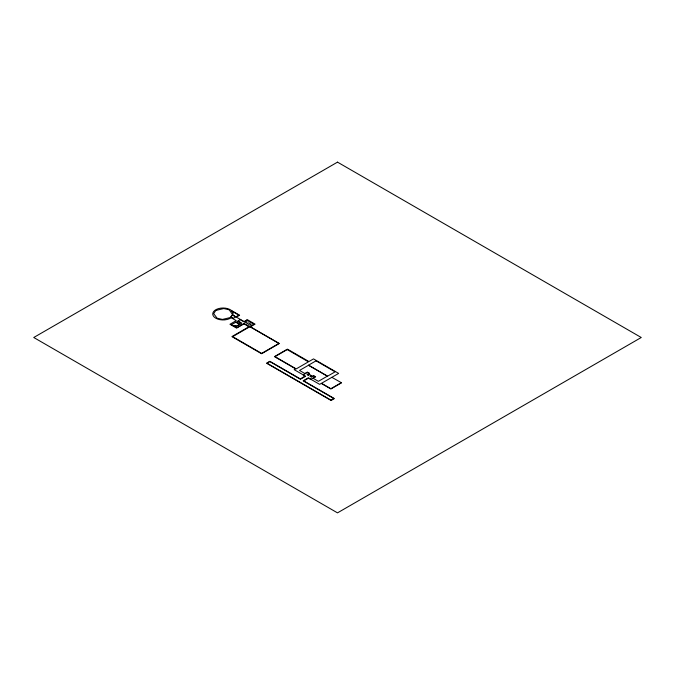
<?xml version="1.0" encoding="UTF-8"?>
<svg xmlns="http://www.w3.org/2000/svg" width="675" height="675" viewBox="0 0 675 675"><rect width="100%" height="100%" fill="white"/><g stroke="black" fill="none" stroke-linecap="round" stroke-linejoin="round"><path stroke-width="1.01" d="M309.428 374.558L308.247 375.241L307.058 374.549L309.201 373.317L307.505 372.338L303.48 374.667A22.68 13.095 0 0 0 305.615 376.253L300.434 379.24L269.865 361.589L267.055 363.218L330.919 400.089L333.728 398.461L303.142 380.81L308.323 377.823A25.599 14.782 0 0 0 311.116 379.097L315.157 376.76L313.538 375.823L311.403 377.055L310.044 376.279L311.226 375.595M341.229 382.733L330.86 388.716L321.494 383.307L338.656 373.41L313.521 358.898L308.939 361.547L287.432 349.127L274.455 356.619L295.616 368.828L294.182 369.655L302.122 374.237A33.497 19.339 0 0 0 304.864 376.177L300.367 378.937L269.814 361.294L266.541 363.184L331.121 400.477L334.395 398.587L303.767 380.902L308.399 378.228A25.912 14.96 0 0 0 311.833 379.848L319.629 384.353L321.266 383.408L330.893 388.969L341.558 382.809L331.855 377.325M215.823 310.441L213.671 313.63L217.08 318.178L222.438 319.427L230.31 317.545L232.554 314.55L229.23 309.833L223.762 308.551L215.823 310.441M232.403 314.997L231.002 316.845L233.466 318.271L235.769 316.946L232.403 314.997M231.137 317.706L231.019 317.815A10.361 5.982 0 0 1 215.764 318.212A10.361 5.982 0 0 1 216.405 309.403A10.361 5.982 0 0 1 231.55 310.542L239.617 315.217L236.343 317.107L244.063 321.57L247.337 319.672L255.066 324.135L250.433 326.81L279.34 343.499L261.596 353.742L231.896 336.597L248.948 326.751L243.945 323.857L236.579 328.101L229.956 324.278L236.233 320.65L231.137 317.706M337.5 162.135L33.75 337.5L337.5 512.865L641.25 337.5L337.5 162.135M238.857 315.166L235.98 316.82L232.875 315.031A9.863 5.695 0 0 0 231.668 311.015L238.857 315.166M235.744 322.253L231.466 324.717L233.685 326L234.723 325.401L236.225 326.27L240.097 324.034L235.744 322.253M240.258 319.638L238.022 320.929L241.869 323.156L236.225 326.413L234.714 325.544L233.887 326.017L236.815 327.712L243.92 323.612L245.624 324.591L248.611 322.869L251.142 324.329L249.758 325.122L248.788 324.565L247.185 325.493L249.421 326.784L253.884 324.211L246.805 320.127L245.337 320.979L247.168 322.034L245.784 322.836L240.258 319.638M237.988 321.241L236.157 322.304L237.997 323.367L239.828 322.312L237.988 321.241M249.868 326.7L232.639 336.648L261.655 353.396L278.885 343.457L249.868 326.7M287.196 349.574L274.97 356.636L296.207 368.896L308.433 361.834L287.196 349.574M308.467 365.276L299.514 370.44L304.847 373.52L307.319 372.094L309.53 373.368L307.42 374.591L308.281 375.089L309.403 374.439L311.428 375.604L310.306 376.253L311.31 376.836L313.428 375.612L315.605 376.869L313.124 378.304L318.381 381.333L327.333 376.169L308.467 365.276M316.052 360.83L308.551 365.158L327.62 376.161L335.112 371.841L316.052 360.83"/></g></svg>
